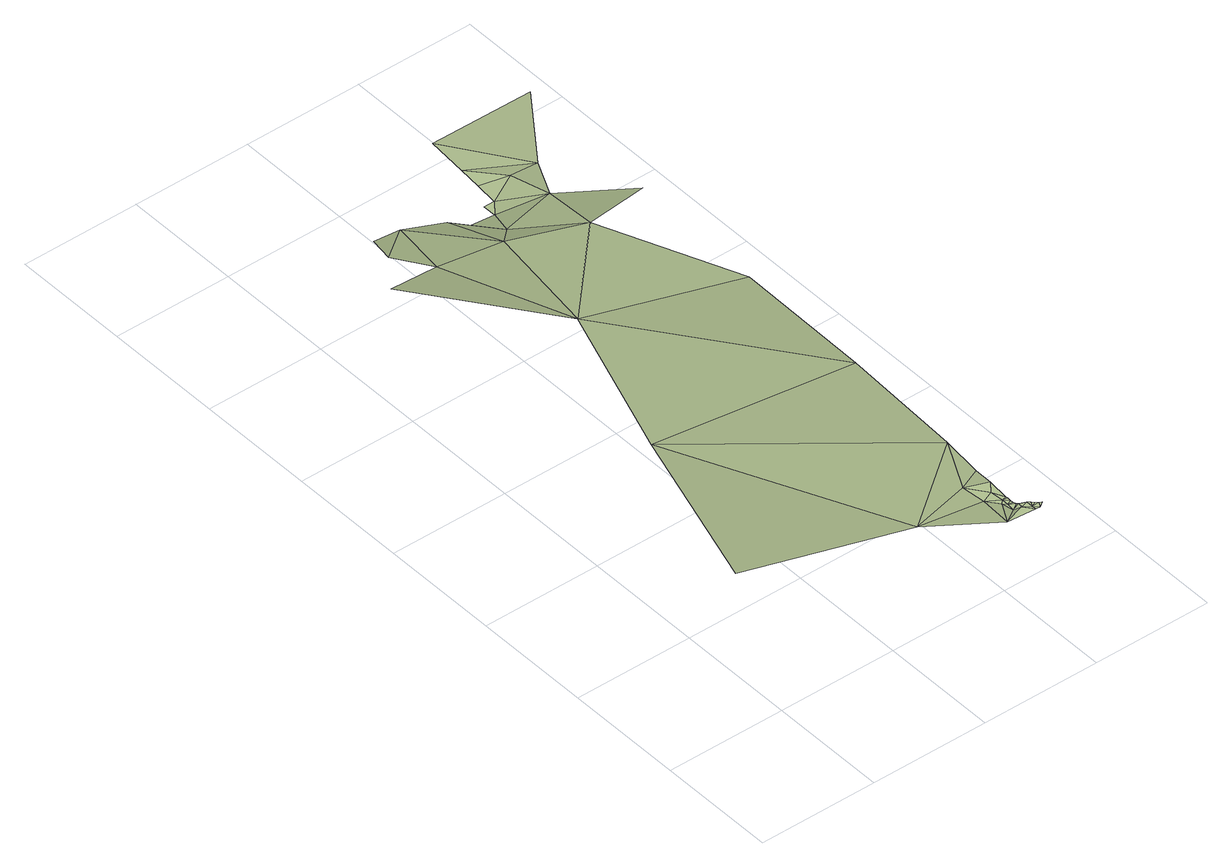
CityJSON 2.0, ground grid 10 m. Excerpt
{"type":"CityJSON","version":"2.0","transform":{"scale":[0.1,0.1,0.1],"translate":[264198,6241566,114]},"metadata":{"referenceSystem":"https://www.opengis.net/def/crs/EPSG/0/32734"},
"CityObjects":{
"terrain1":{"type":"TINRelief","geometry":[{"type":"CompositeSurface","lod":"1","boundaries":[[[0,1,2]],[[2,3,0]],[[4,5,2]],[[5,6,2]],[[7,8,9]],[[2,6,3]],[[10,5,4]],[[10,4,11]],[[4,12,11]],[[13,12,4]],[[8,0,14]],[[5,10,15]],[[10,11,16]],[[17,6,5]],[[11,12,18]],[[10,16,15]],[[5,15,17]],[[19,16,11]],[[18,19,11]],[[13,20,12]],[[18,12,21]],[[16,22,15]],[[12,20,21]],[[19,23,16]],[[19,18,24]],[[23,22,16]],[[25,24,18]],[[18,21,25]],[[26,20,13]],[[15,22,27]],[[15,28,17]],[[15,27,28]],[[29,21,20]],[[6,17,30]],[[20,31,29]],[[14,0,3]],[[26,32,20]],[[32,31,20]],[[33,34,9]],[[28,30,17]],[[35,32,26]],[[36,6,30]],[[33,37,34]],[[6,36,3]],[[8,38,9]],[[9,38,33]],[[39,33,38]],[[8,40,38]],[[8,14,41]],[[39,38,42]],[[8,41,40]],[[42,43,39]],[[40,42,38]],[[44,43,42]],[[45,42,40]],[[45,44,42]],[[46,44,47]],[[45,47,44]],[[48,47,49]],[[45,49,47]],[[49,50,48]],[[45,40,51]],[[49,45,52]],[[50,49,52]],[[52,53,50]],[[52,54,53]]]}]}
},
"vertices":[
[66,221,66],[7,58,88],[157,42,59],[237,106,50],[209,7,58],[214,39,53],[212,59,53],[34,464,65],[121,367,54],[88,480,45],[222,29,53],[224,19,53],[227,13,58],[233,5,58],[249,220,41],[225,32,53],[225,26,53],[224,43,53],[228,17,58],[230,23,53],[233,9,58],[233,15,58],[229,28,53],[229,25,53],[231,20,53],[232,18,53],[237,5,58],[229,31,53],[229,33,53],[235,13,58],[231,52,53],[237,11,58],[239,9,58],[104,539,31],[69,509,45],[241,8,58],[233,70,50],[82,541,31],[150,482,33],[144,536,18],[203,452,41],[261,350,27],[171,504,18],[164,535,5],[184,533,5],[216,512,21],[184,544,5],[193,544,5],[195,564,5],[214,552,12],[196,583,6],[273,480,16],[237,550,12],[199,618,6],[285,616,7]
]}
